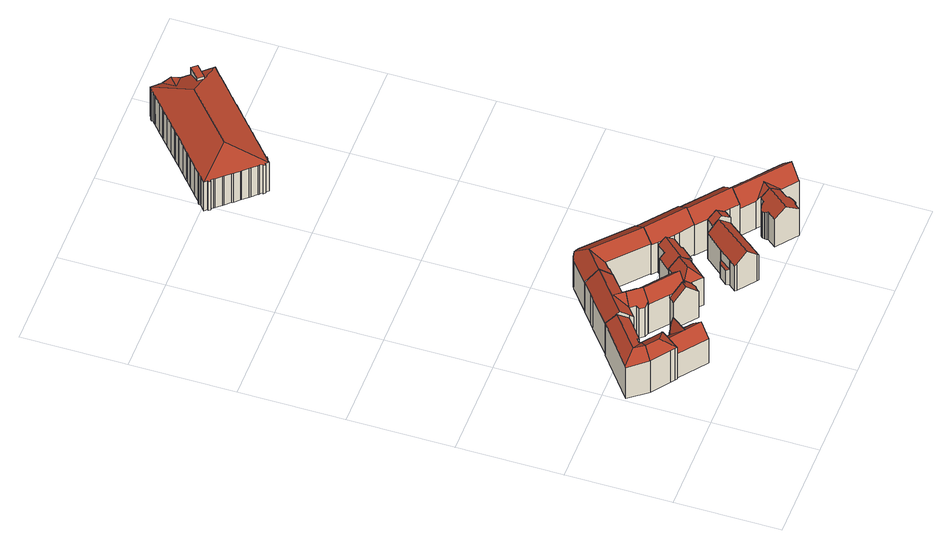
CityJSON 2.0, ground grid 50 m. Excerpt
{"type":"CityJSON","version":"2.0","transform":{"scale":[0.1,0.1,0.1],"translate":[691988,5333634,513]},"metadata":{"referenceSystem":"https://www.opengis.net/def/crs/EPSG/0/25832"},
"CityObjects":{
"building1":{"type":"Building","attributes":{"Gemeindeschluessel":"09162000","HoeheDach":"537.940","HoeheGrund":"513.893","Methode":"2000","NiedrigsteTraufeDesGebaeudes":"533.526","Geometrietyp2DReferenz":"3000","function":"31001_1000","roofType":"3100","measuredHeight":24.05,"storeysAboveGround":6},"geometry":[{"type":"MultiSurface","lod":"2","boundaries":[[[0,1,2,3]],[[4,5,6,7,8,9,10]],[[11,12,13,14,15]],[[1,0,16,13,12]],[[8,17,18,15,14,19,9]],[[10,20,21,22,23,4]],[[11,15,18,24]],[[25,26,22,21]],[[27,28,25,21,20,3]],[[29,23,22,30]],[[7,6,5,29,30,31,32,33,34,2,1,12,11,24,35]],[[2,34,27,3]],[[0,3,20,19,16]],[[32,25,28,33]],[[33,28,27,34]],[[5,4,23,29]],[[20,10,9,19]],[[24,18,17,35]],[[31,26,25,32]],[[31,30,22,26]],[[19,14,13,16]],[[8,7,35,17]]],"semantics":{"surfaces":[{"type":"WallSurface"},{"type":"RoofSurface"},{"type":"GroundSurface"}],"values":[0,0,0,0,1,1,0,1,1,0,2,0,1,0,0,0,1,0,0,0,1,0]}}]},
"building2":{"type":"Building","attributes":{"Gemeindeschluessel":"09162000","HoeheDach":"534.610","HoeheGrund":"513.688","Methode":"2000","NiedrigsteTraufeDesGebaeudes":"527.550","Geometrietyp2DReferenz":"3000","function":"31001_1000","roofType":"3100","measuredHeight":20.92,"storeysAboveGround":4},"geometry":[{"type":"MultiSurface","lod":"2","boundaries":[[[36,37,38,39,40,41,42,43,44,45]],[[46,47,38,37,48]],[[36,49,50,51,48,37]],[[52,53,54,55]],[[56,57,53,52]],[[58,42,41,59]],[[60,51,50,61]],[[62,40,39,63]],[[64,65,66,67,68]],[[69,70,71,72]],[[73,44,43,74]],[[57,56,75,76]],[[46,48,51,60]],[[55,54,77,78]],[[78,77,70,69]],[[74,43,42,58]],[[79,80,81,68,67,36]],[[63,39,38,47]],[[82,81,80,83]],[[59,41,40,62]],[[73,72,71,45,44]],[[84,85,66,65]],[[79,76,75,83,80]],[[84,65,64,82,83,75,56,52,55,78,69,72,73,74,58,59,62,63,47,46,60,61]],[[64,68,81,82]],[[36,45,71,70,77,54,53,57,76,79]],[[36,67,66,85,49]],[[84,61,50,49,85]]],"semantics":{"surfaces":[{"type":"RoofSurface"},{"type":"WallSurface"},{"type":"GroundSurface"}],"values":[0,1,0,1,1,1,1,1,1,1,1,1,1,1,1,1,0,1,1,1,1,1,1,2,1,0,0,1]}}]},
"building3":{"type":"Building","attributes":{"Gemeindeschluessel":"09162000","HoeheDach":"539.539","HoeheGrund":"514.475","Methode":"2000","NiedrigsteTraufeDesGebaeudes":"533.502","Geometrietyp2DReferenz":"3000","function":"31001_9998","roofType":"3100","measuredHeight":25.06,"storeysAboveGround":5},"geometry":[{"type":"MultiSurface","lod":"2","boundaries":[[[86,87,88,89,90]],[[91,92,93,94,95,96,97,98,99,87,86]],[[100,101,90,89,102,103,104,105,106,107,108]],[[91,101,100,92]],[[91,86,90,101]],[[109,107,106]],[[98,110,111,99]],[[109,112,108,107]],[[89,88,111,110,113,102]],[[97,113,110,98]],[[97,96,103,102,113]],[[94,93,112,109,106,105]],[[99,111,88,87]],[[95,104,103,96]],[[94,105,104,95]],[[93,92,100,108,112]]],"semantics":{"surfaces":[{"type":"WallSurface"},{"type":"GroundSurface"},{"type":"RoofSurface"}],"values":[0,1,2,0,0,2,0,2,2,0,0,0,0,0,0,0]}}]},
"building4":{"type":"Building","attributes":{"Gemeindeschluessel":"09162000","HoeheDach":"538.740","HoeheGrund":"513.684","Methode":"2000","NiedrigsteTraufeDesGebaeudes":"529.740","Geometrietyp2DReferenz":"3000","function":"31001_9998","roofType":"3100","measuredHeight":25.06,"storeysAboveGround":4},"geometry":[{"type":"MultiSurface","lod":"2","boundaries":[[[114,115,116,117,118]],[[119,120,121,122,123]],[[124,125,126,127]],[[128,129,130,131]],[[132,133,134,135]],[[136,137,138,139]],[[131,140,141,119,123,128]],[[142,143,120,119,141]],[[125,124,144,145]],[[146,147,148,137,136,149]],[[150,151,133,132,114,118]],[[152,153,154,138,155,144,124,127]],[[156,142,141,140,157,158]],[[159,152,127,126]],[[160,161,162,122,121]],[[163,164,162,161]],[[139,138,154,165]],[[166,167,158,157,131,130,168,169,117,116,170]],[[171,172,149,136,139]],[[173,135,134,165,154,153]],[[157,140,131]],[[174,175,169,168]],[[128,123,122,162,164]],[[152,159,173,153]],[[176,177,148,147]],[[160,121,120,143]],[[174,129,171,139,165,134,133,151,175]],[[142,156,178,179,180,115,114,132,135,173,159,126,125,145,176,147,146,163,161,160,143]],[[174,168,130,129]],[[175,151,150]],[[180,170,116,115]],[[163,146,149,172,164]],[[128,164,172,171,129]],[[179,166,170,180]],[[150,118,117,169,175]],[[138,137,148,177,155]],[[156,158,167,178]],[[176,145,144,155,177]],[[166,179,178,167]]],"semantics":{"surfaces":[{"type":"WallSurface"},{"type":"RoofSurface"},{"type":"GroundSurface"}],"values":[0,1,0,0,0,0,1,0,0,0,0,1,0,0,0,0,0,1,1,0,0,0,1,0,0,0,1,2,0,0,0,0,0,0,1,1,0,0,0]}}]},
"building5":{"type":"Building","attributes":{"Gemeindeschluessel":"09162000","HoeheDach":"538.780","HoeheGrund":"515.022","Methode":"2000","NiedrigsteTraufeDesGebaeudes":"532.885","Geometrietyp2DReferenz":"3000","function":"31001_1000","roofType":"3100","measuredHeight":23.76,"storeysAboveGround":5},"geometry":[{"type":"MultiSurface","lod":"2","boundaries":[[[181,182,183,184]],[[185,186,187,188]],[[189,190,191,192]],[[193,194,195,196]],[[197,198,199,200]],[[196,195,198,197]],[[201,202,203,204,205]],[[206,207,208,209]],[[210,211,194,193]],[[204,203,212,213,183,182,199,198,195,194,211,214,215]],[[190,189,216,217,218]],[[219,220,207,206]],[[192,191,221,222]],[[213,223,184,183]],[[224,222,221,225,226]],[[225,221,191,190,218,215]],[[227,228,186,185]],[[223,213,212,229]],[[188,187,230,231]],[[231,230,220,219]],[[217,216,201,205]],[[229,212,203,202]],[[200,199,182,181]],[[225,215,214,232,208,207,220,230,187,186,228,226]],[[201,216,189,192,222,224,227,185,188,231,219,206,209,233,234,210,193,196,197,200,181,184,223,229,202]],[[209,208,232,233]],[[204,215,218,217,205]],[[234,233,232,214]],[[228,227,224,226]],[[234,214,211,210]]],"semantics":{"surfaces":[{"type":"WallSurface"},{"type":"RoofSurface"},{"type":"GroundSurface"}],"values":[0,0,0,0,0,0,0,0,0,1,0,0,0,0,0,1,0,0,0,0,0,0,0,1,2,0,1,0,0,0]}}]},
"building6":{"type":"Building","attributes":{"Gemeindeschluessel":"09162000","HoeheDach":"534.615","HoeheGrund":"514.180","Methode":"2000","NiedrigsteTraufeDesGebaeudes":"529.571","Geometrietyp2DReferenz":"3000","function":"31001_1000","roofType":"3100","measuredHeight":20.43,"storeysAboveGround":4},"geometry":[{"type":"MultiSurface","lod":"2","boundaries":[[[235,236,237,238]],[[239,240,241,242,243,244,245,246,247,248]],[[249,237,236,250,251,252,253,254,255,256,257,258,259,260,261,262,263]],[[237,249,263,264,265,238]],[[245,244,243,261,260,259]],[[266,267,268,269,235,238,265,264,242,241,240]],[[252,267,266,253]],[[256,248,247,257]],[[255,254,253,266,240,239,248,256]],[[242,264,263,262,261,243]],[[251,250,269,268,267,252]],[[246,245,259,258,257,247]],[[236,235,269,250]]],"semantics":{"surfaces":[{"type":"WallSurface"},{"type":"RoofSurface"},{"type":"GroundSurface"}],"values":[0,1,2,0,0,1,0,0,0,0,0,0,0]}}]},
"building7":{"type":"Building","attributes":{"Gemeindeschluessel":"09162000","HoeheDach":"536.610","HoeheGrund":"513.854","Methode":"2000","NiedrigsteTraufeDesGebaeudes":"516.960","Geometrietyp2DReferenz":"3000","function":"31001_1000","roofType":"3100","measuredHeight":22.76,"storeysAboveGround":4},"geometry":[{"type":"MultiSurface","lod":"2","boundaries":[[[270,271,272,273,274,275,276,277,278]],[[279,280,281,282,283,284]],[[285,286,287,288]],[[289,290,291,292]],[[293,294,295,296]],[[297,285,288,298,293,296,299,300,301,302,303,304,305,306,307,308,280,279,309]],[[285,297,277,276,310,286]],[[288,287,311,298]],[[312,283,282,270,278,313]],[[289,314,315,290]],[[295,294,311,287,286,310,316]],[[299,296,295,316,275,274]],[[312,317,284,283]],[[309,279,284,317,318]],[[307,319,320,308]],[[298,311,294,293]],[[299,274,273,300]],[[303,321,322,304]],[[310,276,275,316]],[[302,323,321,303]],[[297,309,318,313,278,277]],[[302,301,272,271,323]],[[323,271,270,282,281,320,319,315,314,322,321]],[[308,320,281,280]],[[313,318,317,312]],[[300,273,272,301]],[[307,306,291,290,315,319]],[[305,304,322,314,289,292]],[[305,292,291,306]]],"semantics":{"surfaces":[{"type":"RoofSurface"},{"type":"WallSurface"},{"type":"GroundSurface"}],"values":[0,1,1,0,1,2,1,1,1,1,0,1,0,1,1,1,1,1,1,1,1,1,0,1,0,1,1,1,1]}}]},
"building8":{"type":"Building","attributes":{"Gemeindeschluessel":"09162000","HoeheDach":"538.794","HoeheGrund":"514.690","Methode":"1000","NiedrigsteTraufeDesGebaeudes":"533.171","Geometrietyp2DReferenz":"3000","function":"31001_1000","roofType":"3100","measuredHeight":24.1,"storeysAboveGround":5},"geometry":[{"type":"MultiSurface","lod":"2","boundaries":[[[324,325,326,327]],[[328,329,330,331]],[[332,333,334,335,336,337,338]],[[330,338,337,339,331]],[[340,341,342,333,332,343]],[[344,336,335,345]],[[340,343,346,347]],[[326,325,348,346,343,332,338,330,329]],[[349,348,325,324]],[[345,335,334,350]],[[347,346,348,349]],[[341,340,347,349,324,327,328,331,339,344,345,350,342]],[[350,334,333,342]],[[327,326,329,328]],[[339,337,336,344]]],"semantics":{"surfaces":[{"type":"WallSurface"},{"type":"RoofSurface"},{"type":"GroundSurface"}],"values":[0,0,1,0,0,0,0,1,0,0,0,2,0,0,0]}}]},
"building9":{"type":"Building","attributes":{"Gemeindeschluessel":"09162000","HoeheDach":"538.270","HoeheGrund":"514.140","Methode":"2000","NiedrigsteTraufeDesGebaeudes":"532.502","Geometrietyp2DReferenz":"3000","function":"31001_1000","roofType":"3100","measuredHeight":24.13,"storeysAboveGround":5},"geometry":[{"type":"MultiSurface","lod":"2","boundaries":[[[351,352,353,354,355,356,357]],[[355,358,359,360,361,362,363,364,365,356]],[[366,352,351,367]],[[357,356,365,368,369,370]],[[371,361,360,372]],[[373,353,352,366]],[[374,375,376,358,355,354]],[[362,361,371,377,378,363]],[[374,354,353,373]],[[376,379,372,360,359,358]],[[365,364,363,378,380,368]],[[367,351,357,370]],[[379,376,375,374,373,366,367,370,369,368,380,378,377,371,372]]],"semantics":{"surfaces":[{"type":"RoofSurface"},{"type":"WallSurface"},{"type":"GroundSurface"}],"values":[0,0,1,1,1,1,1,1,1,1,1,1,2]}}]},
"building10":{"type":"Building","attributes":{"Gemeindeschluessel":"09162000","HoeheDach":"537.131","HoeheGrund":"513.140","Methode":"2000","NiedrigsteTraufeDesGebaeudes":"529.049","Geometrietyp2DReferenz":"3000","function":"31001_1000","roofType":"3100","measuredHeight":23.99,"storeysAboveGround":4},"geometry":[{"type":"MultiSurface","lod":"2","boundaries":[[[381,382,383,384,385,386,387,388,389,390,391,392,393,394,395,396,397,398]],[[399,385,384,400]],[[382,401,383]],[[402,403,404,405,406,407]],[[408,409,410,411]],[[412,413,414,415,382]],[[416,417,418,419]],[[420,421,422,423,424,425]],[[390,389,388,426,427,428]],[[429,424,423,415,414,430,431,432,433,434,435,436,417,416]],[[437,396,395,438]],[[404,403,439,440]],[[441,442,443,444,445,446,447,448,449,450,451,408,411,452,453,454,455,456,457,437,438,458,459,460,461,428,427,426,462,463,399,400,464,421,420,425,465,419,418,466,406,405,404,440,467,468,469,470]],[[422,401,382,415,423]],[[470,471,472,441]],[[456,398,397,457]],[[426,388,387,462]],[[473,412,382]],[[384,383,401,422,421,464,400]],[[418,417,474,466]],[[458,394,393,459]],[[462,387,386,463]],[[457,397,396,437]],[[460,392,391,461]],[[465,425,424,429,416,419]],[[436,435,434,433,472,471,475,476,477,439,403,402,407,474,417]],[[453,478,479,454]],[[449,480,481,450]],[[455,454,479,381,398,456]],[[482,409,408,451,450,481]],[[461,391,390,428]],[[477,476,475,471,470,469,468,467,440,439]],[[479,478,483,410,409,482,481,480,473,382,381]],[[432,443,442,441,472,433]],[[459,393,392,460]],[[453,452,411,410,483,478]],[[466,474,407,406]],[[463,386,385,399]],[[395,394,458,438]],[[446,445,444,431,430,414,413,447]],[[449,448,447,413,412,473,480]],[[443,432,431,444]]],"semantics":{"surfaces":[{"type":"RoofSurface"},{"type":"WallSurface"},{"type":"GroundSurface"}],"values":[0,1,1,1,1,0,1,1,1,0,1,1,2,0,1,1,1,1,1,1,1,1,1,1,1,0,1,1,1,1,1,1,0,1,1,1,1,1,1,1,1,1]}}]},
"building11":{"type":"Building","attributes":{"Gemeindeschluessel":"09162000","HoeheDach":"538.160","HoeheGrund":"514.378","Methode":"2000","NiedrigsteTraufeDesGebaeudes":"532.358","Geometrietyp2DReferenz":"3000","function":"31001_3020","roofType":"3200","measuredHeight":23.78,"storeysAboveGround":1},"geometry":[{"type":"MultiSurface","lod":"2","boundaries":[[[484,485,486,487]],[[488,489,490,491,492]],[[493,494,495,496]],[[497,498,499,500]],[[501,502,503,504]],[[505,506,507,508]],[[509,510,511,512]],[[513,514,515,516]],[[517,518,514,513]],[[519,520,521]],[[522,523,524,525]],[[526,527,528,529]],[[530,531,532,533]],[[534,535,536,537]],[[538,539,540,541]],[[542,543,539,538]],[[522,525,544,484,487,501,504,545,546,547,548,549,550,551,534,537,552,553,517,513,516,530,533,554,555,489,488,556,557,558,559,560,542,538,541,561,562,563,564,565,566,567,568,569,509,512,570,571,572,573,574,575,576,577,578,579,580,581,582,583,584,585,586,587,588,589,590,591,592,593,594,595,526,529,596,497,500,597,598,599,600,601,602,603,604,493,496,605,606,607,608,609,610,505,508,611,612]],[[557,613,614,558]],[[564,615,616,565]],[[586,617,618,587]],[[619,599,598,597,620]],[[547,621,622,548]],[[582,623,624,583]],[[565,616,625,566]],[[551,626,535,534]],[[572,627,628,573]],[[504,503,629,545]],[[577,630,631,578]],[[600,632,633,601]],[[581,634,623,582]],[[635,636,637,638,639]],[[523,522,612,640]],[[602,641,642,603]],[[583,624,643,584]],[[563,644,615,564]],[[611,645,640,612]],[[569,646,510,509]],[[647,511,510,646,648,649,625,616,615,644,650,651,540,539,543,652,653,614,613,654,492,491,655,656]],[[603,642,657,604]],[[559,653,652,560]],[[578,631,658,579]],[[588,659,660,589]],[[608,521,661,609]],[[546,662,621,547]],[[663,664,665]],[[516,515,531,530]],[[587,618,659,588]],[[545,629,662,546]],[[544,666,485,484]],[[566,625,649,567]],[[553,667,518,517]],[[552,668,667,553]],[[592,669,670,593]],[[533,532,671,554]],[[554,671,672,555]],[[549,673,674,550]],[[575,675,676,576]],[[537,536,668,552]],[[573,628,677,574]],[[590,678,679,591]],[[585,680,617,586]],[[605,496,495,681,682]],[[567,649,648,568]],[[574,677,675,575]],[[609,661,683,610]],[[488,492,654,556]],[[589,660,678,590]],[[558,614,653,559]],[[555,672,490,489]],[[560,652,543,542]],[[541,540,651,561]],[[487,486,502,501]],[[594,684,685,595]],[[508,507,645,611]],[[591,679,669,592]],[[556,654,613,557]],[[562,650,644,563]],[[606,605,682,686,664,663,687,638,637]],[[664,686,665]],[[620,597,500,499]],[[596,688,498,497]],[[548,622,673,549]],[[599,619,632,600]],[[520,635,639,689]],[[620,499,498,688,528,527,685,684,670,669,679,678,660,659,618,617,680,643,624,623,634,690,658,631,630,676,675,677,628,627,691,656,655,692,681,495,494,657,642,641,633,632,619]],[[601,633,641,602]],[[595,685,527,526]],[[520,689,687,663,665,686,682,681,692]],[[607,606,637,636,519,521,608]],[[689,639,638,687]],[[593,670,684,594]],[[579,658,690,580]],[[610,683,506,505]],[[576,676,630,577]],[[580,690,634,581]],[[523,640,645,507,506,683,661,521,520,692,655,491,490,672,671,532,531,515,514,518,667,668,536,535,626,674,673,622,621,662,629,503,502,486,485,666,524]],[[519,636,635,520]],[[525,524,666,544]],[[512,511,647,570]],[[568,648,646,569]],[[550,674,626,551]],[[604,657,494,493]],[[584,643,680,585]],[[561,651,650,562]],[[571,570,647,656,691]],[[571,691,627,572]],[[529,528,688,596]]],"semantics":{"surfaces":[{"type":"WallSurface"},{"type":"RoofSurface"},{"type":"GroundSurface"}],"values":[0,0,0,0,0,0,0,0,0,1,0,0,0,0,0,0,2,0,0,0,0,0,0,0,0,0,0,0,0,0,1,0,0,0,0,0,0,1,0,0,0,0,0,0,1,0,0,0,0,0,0,0,0,0,0,0,0,0,0,0,0,0,0,0,0,0,0,0,0,0,0,0,0,0,0,0,0,0,1,0,0,0,0,0,1,0,0,1,0,0,0,0,0,0,0,1,0,0,0,0,0,0,0,0,0,0,0]}}]}
},
"vertices":[
[10,394,205],[10,394,9],[79,306,9],[79,306,210],[255,314,210],[255,314,9],[231,332,9],[159,386,9],[159,386,219],[169,378,210],[170,378,210],[291,475,9],[226,563,9],[226,563,211],[258,519,249],[291,475,210],[14,397,209],[177,400,219],[184,391,211],[93,388,249],[125,342,249],[180,300,249],[259,311,210],[256,314,210],[184,391,9],[192,221,210],[196,226,210],[164,242,210],[184,227,210],[256,314,9],[259,311,9],[196,226,9],[192,221,9],[184,227,9],[164,242,9],[177,400,9],
[295,220,216],[363,257,145],[361,258,149],[366,264,150],[364,267,156],[363,269,161],[362,277,174],[359,285,189],[354,291,206],[350,294,216],[370,251,7],[361,258,7],[370,251,146],[364,169,216],[403,221,150],[371,245,150],[321,299,7],[321,299,157],[324,299,163],[324,299,7],[317,301,7],[317,301,148],[362,277,7],[363,269,7],[371,245,7],[403,221,7],[364,267,7],[366,264,7],[259,311,7],[196,226,7],[196,226,160],[229,270,216],[259,311,165],[340,299,7],[340,299,191],[348,296,208],[348,296,7],[354,291,7],[359,285,7],[312,293,7],[312,293,149],[332,300,176],[332,300,7],[311,294,147],[266,327,147],[256,314,165],[256,314,7],[266,327,7],[330,124,7],[330,124,160],
[512,627,15],[432,727,15],[432,727,205],[473,676,265],[512,627,207],[454,578,15],[433,561,15],[397,531,15],[351,497,15],[303,459,15],[291,475,15],[226,563,15],[352,663,15],[373,680,15],[433,561,206],[454,578,206],[265,510,265],[291,475,226],[303,459,207],[351,497,207],[353,499,207],[355,570,257],[425,555,206],[389,525,257],[352,663,205],[373,680,205],[397,531,246],[226,563,205],
[471,333,7],[569,253,7],[569,253,173],[520,292,237],[471,333,172],[649,257,179],[649,257,178],[731,350,178],[691,384,227],[643,329,227],[372,471,205],[372,471,7],[370,456,7],[370,456,193],[569,324,178],[569,324,213],[569,324,221],[601,296,178],[494,360,7],[494,360,190],[410,426,190],[410,426,7],[476,506,190],[476,506,199],[440,463,257],[440,463,251],[603,295,178],[605,296,180],[605,296,7],[649,257,7],[351,497,205],[351,497,7],[479,502,7],[433,561,7],[433,561,198],[479,502,192],[493,359,171],[493,359,189],[387,435,193],[406,429,206],[408,428,206],[390,526,257],[597,289,7],[603,295,175],[597,289,176],[387,435,7],[731,350,7],[652,418,7],[652,418,178],[625,388,7],[625,388,178],[408,428,190],[587,269,171],[598,277,167],[556,309,221],[544,319,237],[584,271,174],[589,346,251],[625,388,191],[406,429,7],[556,309,189],[507,348,189],[397,531,7],[397,531,248],[598,277,7],[587,269,7],[584,271,7],
[612,817,20],[612,817,205],[617,814,204],[617,814,20],[548,819,20],[548,819,201],[553,822,202],[553,822,20],[539,658,20],[539,658,210],[545,651,202],[545,651,20],[593,825,20],[593,825,210],[598,824,208],[598,824,20],[603,822,20],[603,822,207],[608,820,205],[608,820,20],[737,529,20],[777,578,20],[777,578,257],[776,577,258],[737,529,210],[568,826,20],[568,826,207],[573,827,209],[573,827,20],[588,826,20],[588,826,212],[819,630,205],[818,631,205],[583,827,214],[576,758,258],[568,680,20],[568,680,210],[568,680,209],[563,825,20],[563,825,205],[512,627,204],[512,627,20],[818,631,20],[432,727,20],[474,675,258],[432,727,199],[544,816,20],[544,816,200],[819,630,20],[558,824,203],[558,824,20],[578,827,212],[578,827,20],[583,827,20],
[794,403,172],[794,403,12],[787,409,12],[787,409,179],[664,407,179],[699,377,216],[753,440,216],[790,481,216],[762,504,187],[727,463,188],[726,462,188],[718,469,179],[705,479,166],[652,418,166],[788,411,12],[742,344,12],[735,349,12],[732,352,12],[730,350,12],[699,377,12],[664,407,12],[652,418,12],[705,479,12],[718,469,12],[726,462,12],[727,463,12],[762,504,12],[790,481,12],[824,453,12],[824,453,180],[788,411,180],[730,350,182],[732,352,182],[735,349,179],[742,344,172],
[957,295,223],[817,116,223],[855,86,178],[865,79,166],[904,129,166],[908,131,164],[925,153,164],[925,155,165],[1006,257,164],[960,347,9],[932,313,9],[932,313,194],[933,314,195],[933,314,201],[960,347,201],[925,149,9],[925,149,40],[923,143,40],[923,143,9],[794,188,107],[838,244,107],[823,242,96],[793,205,96],[915,134,9],[915,134,40],[910,131,40],[910,131,9],[925,155,9],[919,138,9],[904,129,9],[865,79,9],[855,86,9],[774,150,9],[768,155,9],[794,187,9],[793,205,9],[823,242,9],[841,245,9],[911,330,9],[1032,290,9],[925,153,40],[919,138,40],[969,286,236],[1006,257,199],[794,188,164],[838,244,164],[908,131,40],[995,319,236],[1032,290,199],[841,245,166],[911,330,169],[768,155,164],[794,187,165],[774,150,172],
[824,453,17],[824,453,202],[762,504,203],[762,504,17],[735,527,17],[735,527,204],[737,529,206],[737,529,17],[949,439,258],[991,492,202],[928,543,202],[908,558,202],[819,630,202],[776,578,257],[776,578,258],[776,578,17],[948,438,17],[949,439,17],[991,492,17],[948,438,257],[819,630,17],[908,558,17],[908,389,204],[908,389,17],[845,437,202],[845,437,17],[928,543,17],
[960,347,202],[1032,290,202],[1051,276,202],[1090,245,202],[1128,293,253],[947,437,253],[908,389,202],[1130,295,250],[1167,342,201],[1171,347,196],[1131,379,196],[1115,392,196],[991,492,195],[986,485,201],[948,438,251],[1032,290,11],[960,347,11],[948,438,11],[947,437,11],[908,389,11],[1131,379,11],[1171,347,11],[1051,276,11],[1090,245,11],[1128,293,11],[1130,295,11],[1115,392,11],[991,492,11],[1167,342,11],[986,485,11],
[1125,43,221],[1207,147,221],[1172,175,186],[1156,156,186],[1151,159,181],[1145,161,176],[1138,162,172],[1132,161,169],[1131,161,168],[1126,159,166],[1121,156,164],[1116,152,164],[1113,146,164],[1111,140,166],[1110,134,168],[1110,128,172],[1112,122,176],[1078,79,176],[1151,159,1],[1156,156,1],[1172,175,187],[1237,294,170],[1238,294,170],[1238,294,1],[1237,294,1],[1232,298,1],[1232,298,170],[1232,53,1],[1232,53,161],[1216,32,160],[1216,32,1],[1249,114,181],[1251,117,181],[1259,111,174],[1237,185,221],[1090,245,172],[1130,295,241],[1130,295,1],[1090,245,1],[1159,190,1],[1174,178,1],[1174,178,187],[1159,190,173],[1157,191,173],[1157,191,1],[1132,161,1],[1131,161,1],[1126,159,1],[1156,192,173],[1263,107,174],[1330,54,175],[1331,56,177],[1368,103,241],[1302,156,241],[1249,199,241],[1196,242,241],[1110,128,1],[1110,134,1],[1255,279,170],[1255,279,1],[1369,103,1],[1368,103,1],[1331,56,1],[1330,54,1],[1263,107,1],[1259,111,1],[1251,117,1],[1249,114,1],[1221,77,1],[1231,69,1],[1231,66,1],[1202,30,1],[1201,30,1],[1179,2,1],[1125,43,1],[1078,79,1],[1112,122,1],[1111,140,1],[1113,146,1],[1116,152,1],[1121,156,1],[1138,162,1],[1145,161,1],[1172,175,1],[1156,192,1],[1171,347,1],[1290,251,1],[1343,209,1],[1343,208,1],[1410,155,1],[1410,155,170],[1369,103,241],[1249,114,180],[1171,347,170],[1343,208,170],[1343,209,170],[1290,251,170],[1201,30,169],[1179,2,169],[1221,77,180],[1231,69,169],[1231,66,168],[1202,30,168],
[975,2531,14],[975,2531,195],[947,2506,195],[947,2506,14],[653,2269,14],[664,2256,14],[664,2256,195],[663,2257,196],[653,2269,196],[903,2876,14],[903,2876,195],[920,2890,195],[920,2890,14],[805,2790,14],[805,2790,195],[811,2795,195],[811,2795,14],[942,2501,14],[942,2501,195],[914,2476,195],[914,2476,14],[1082,2625,14],[1082,2625,195],[1077,2620,195],[1077,2620,14],[477,2459,14],[477,2459,194],[469,2468,194],[469,2468,14],[707,2292,14],[707,2292,195],[706,2293,195],[706,2293,14],[712,2297,14],[712,2297,195],[1069,2722,196],[1016,2675,225],[1122,2662,196],[1015,2566,14],[1015,2566,195],[1009,2560,195],[1009,2560,14],[743,2735,14],[743,2735,195],[771,2760,195],[771,2760,14],[689,2278,14],[689,2278,195],[693,2274,194],[693,2274,14],[779,2357,14],[779,2357,195],[773,2352,195],[773,2352,14],[606,2320,14],[606,2320,196],[601,2326,196],[601,2326,14],[629,2295,14],[629,2295,196],[981,2536,14],[908,2471,14],[880,2446,14],[874,2441,14],[846,2416,14],[841,2411,14],[813,2386,14],[807,2381,14],[746,2327,14],[740,2322,14],[685,2268,14],[682,2272,14],[648,2265,14],[641,2274,14],[645,2278,14],[635,2291,14],[633,2290,14],[579,2351,14],[574,2357,14],[551,2382,14],[546,2388,14],[524,2414,14],[519,2419,14],[496,2445,14],[492,2450,14],[482,2463,14],[473,2472,14],[462,2485,14],[490,2509,14],[493,2512,14],[490,2516,14],[497,2522,14],[500,2519,14],[504,2522,14],[503,2522,14],[508,2527,14],[536,2552,14],[542,2557,14],[570,2582,14],[572,2583,14],[575,2586,14],[603,2611,14],[609,2616,14],[637,2641,14],[642,2645,14],[671,2671,14],[674,2674,14],[676,2675,14],[704,2700,14],[707,2703,14],[710,2705,14],[738,2730,14],[777,2765,14],[839,2820,14],[845,2825,14],[873,2850,14],[878,2855,14],[879,2854,14],[895,2869,14],[892,2873,14],[900,2879,14],[935,2873,14],[1053,2740,14],[1089,2700,14],[1122,2662,14],[1082,2627,14],[1081,2626,14],[1048,2595,14],[1043,2590,14],[641,2274,194],[645,2278,196],[546,2388,196],[524,2414,196],[609,2616,195],[637,2641,195],[873,2850,195],[839,2820,195],[874,2441,195],[846,2416,195],[570,2582,195],[572,2583,195],[519,2419,196],[807,2381,195],[490,2509,195],[493,2512,195],[908,2471,195],[504,2522,195],[503,2522,195],[878,2855,195],[879,2854,195],[542,2557,195],[1016,2675,241],[1069,2722,241],[1053,2740,241],[1047,2747,241],[994,2700,241],[1043,2590,195],[895,2869,195],[892,2873,194],[575,2586,195],[551,2382,196],[1048,2595,195],[482,2463,196],[473,2472,196],[492,2450,196],[496,2445,196],[574,2357,196],[579,2351,196],[633,2290,196],[635,2291,196],[648,2265,194],[665,2461,252],[463,2483,196],[900,2879,194],[508,2527,195],[642,2645,195],[671,2671,195],[1082,2627,196],[880,2446,195],[1015,2782,196],[985,2816,220],[940,2776,221],[981,2536,195],[740,2322,195],[746,2327,195],[704,2700,195],[707,2703,195],[685,2268,194],[682,2272,195],[841,2411,195],[813,2386,195],[497,2522,194],[500,2519,195],[490,2516,194],[674,2674,195],[676,2675,195],[603,2611,195],[920,2890,196],[935,2873,196],[1081,2626,196],[710,2705,195],[738,2730,195],[957,2849,196],[1047,2747,196],[777,2765,195],[994,2700,225],[536,2552,195],[462,2485,195],[919,2686,252]
]}
